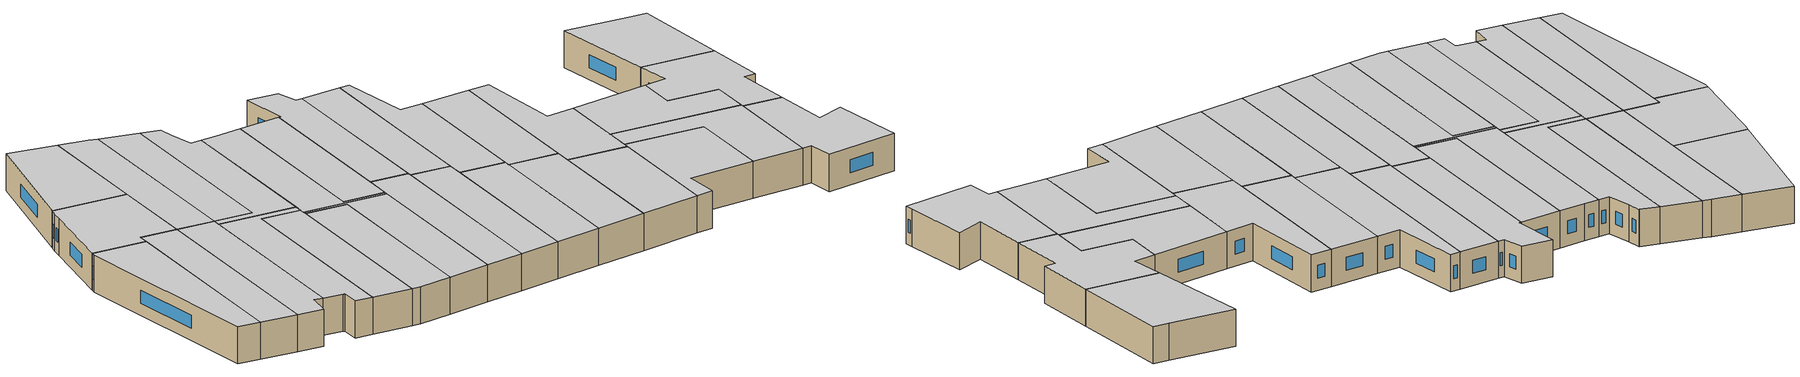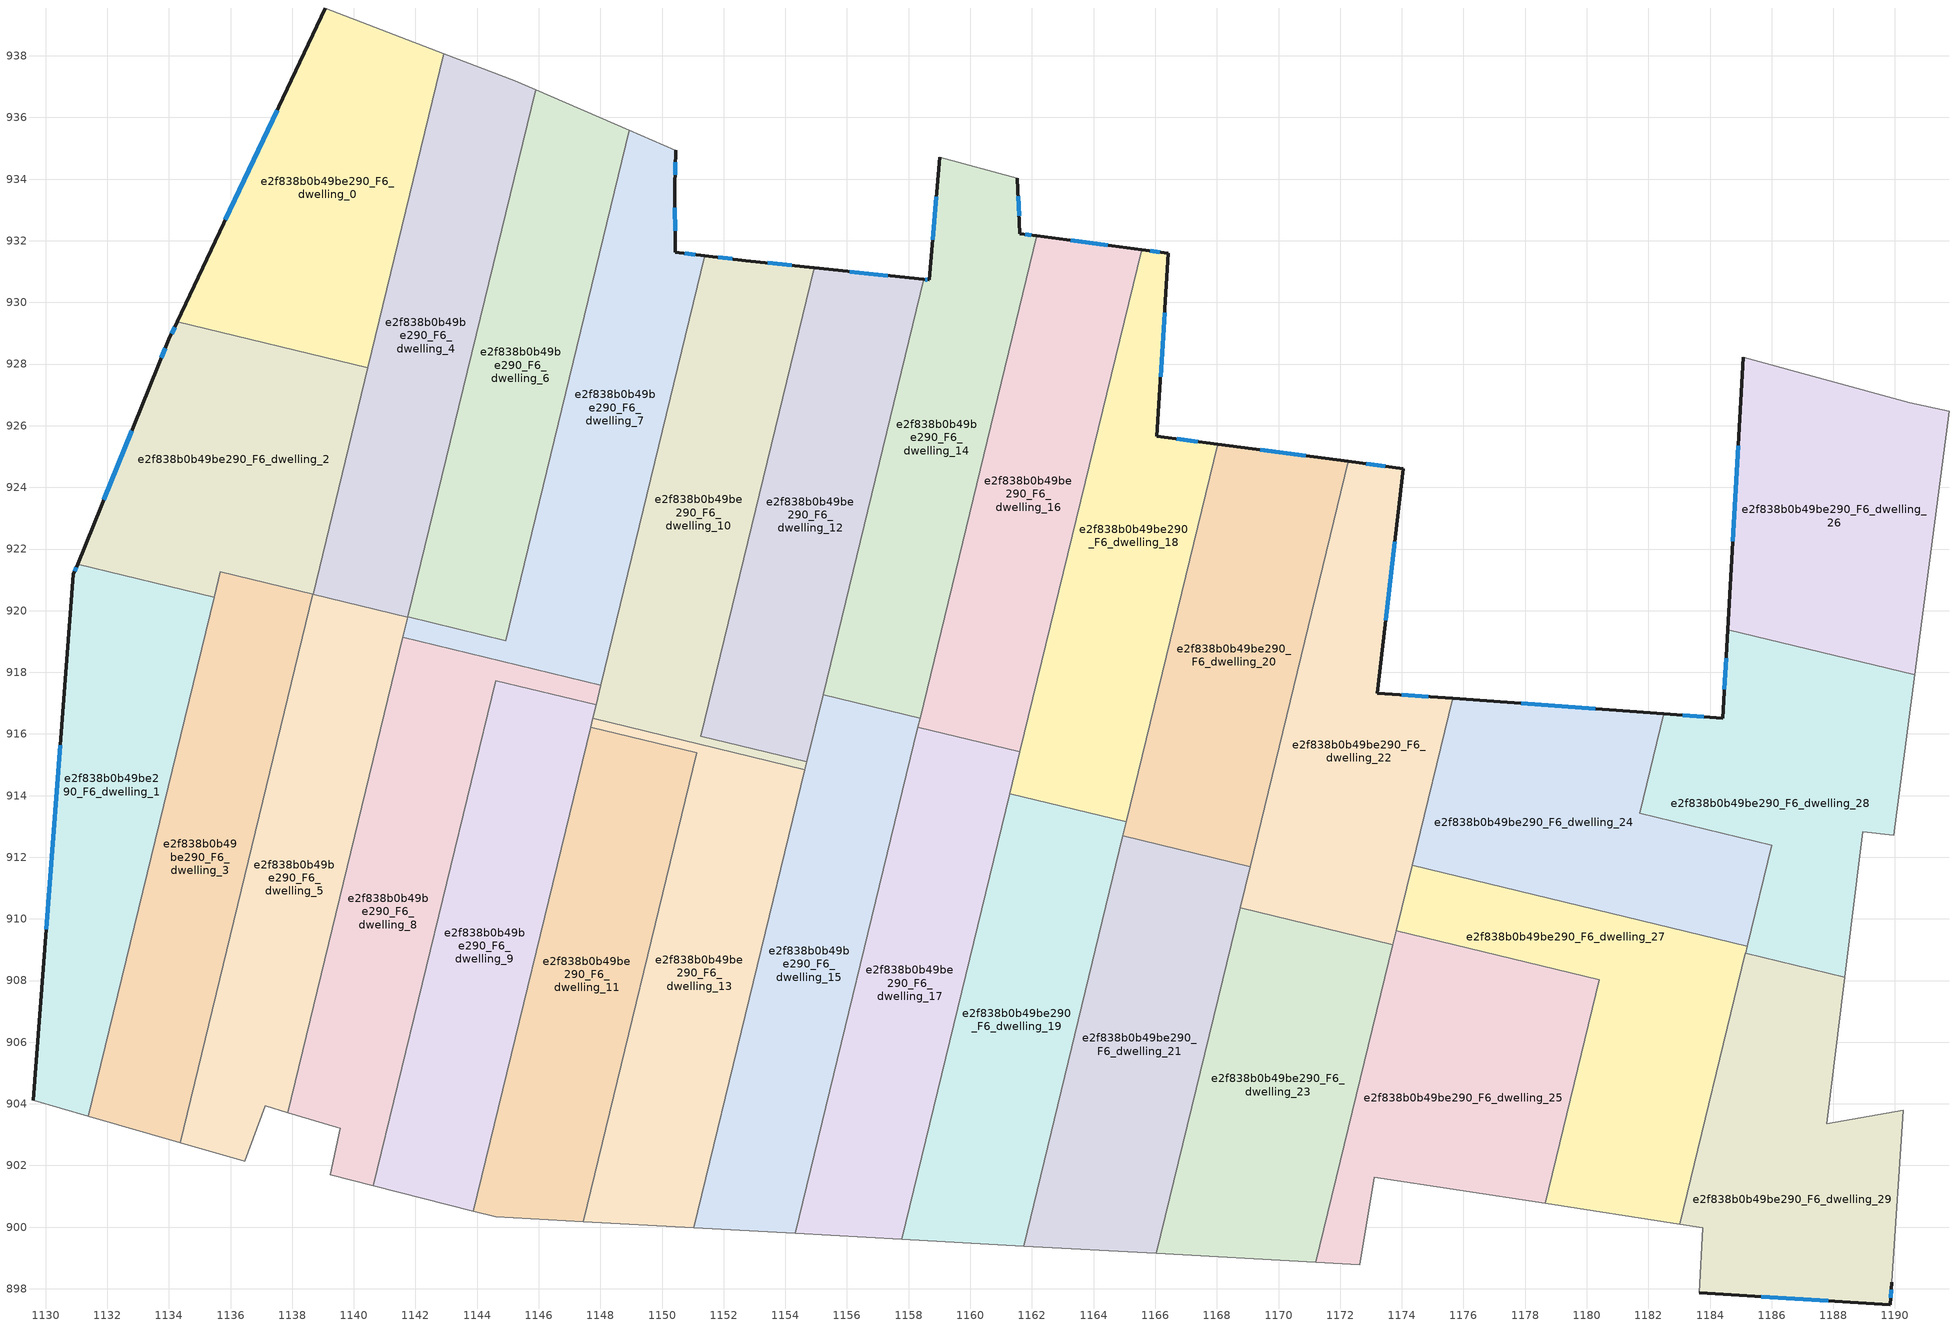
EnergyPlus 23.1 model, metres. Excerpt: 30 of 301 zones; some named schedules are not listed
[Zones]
e2f838b0b49be290_F6_dwelling_0
 floor to e2f838b0b49be290_F5_dwelling_0 (EU_floor_Construction): 1142.92,938.07 1140.46,927.88 1134.28,929.38 1139.07,939.55 z18
 wall outside (EU_wall_Construction): 1139.07,939.55 1134.28,929.38 z18:21
 wall to e2f838b0b49be290_F6_dwelling_2 (EU_wall_Construction): 1134.28,929.38 1140.46,927.88 z18:21
 wall adiabatic (EU_wall_Construction): 1142.92,938.07 1139.07,939.55 z18:21
 wall to e2f838b0b49be290_F6_dwelling_4 (EU_wall_Construction): 1140.46,927.88 1142.92,938.07 z18:21
 window (EU_Window_Construction): 1137.51,936.24 1135.84,932.69 z18.98:20.02
 ceiling to e2f838b0b49be290_F7_dwelling_0 (EU_floor_Construction): 1140.46,927.88 1142.92,938.07 1139.07,939.55 1134.28,929.38 z21
e2f838b0b49be290_F6_dwelling_1
 floor to e2f838b0b49be290_F5_dwelling_1 (EU_floor_Construction): 1135.47,920.44 1131.39,903.59 1129.59,904.11 1130.9,921.18 1131.04,921.51 z18
 wall outside (EU_wall_Construction): 1131.04,921.51 1130.9,921.18 1129.59,904.11 z18:21
 wall to e2f838b0b49be290_F6_dwelling_2 (EU_wall_Construction): 1135.47,920.44 1131.04,921.51 z18:21
 wall adiabatic (EU_wall_Construction): 1129.59,904.11 1131.39,903.59 z18:21
 wall to e2f838b0b49be290_F6_dwelling_3 (EU_wall_Construction): 1131.39,903.59 1135.47,920.44 z18:21
 window (EU_Window_Construction): 1130.48,915.63 1130.02,909.66 / 1130.99,921.4 1130.95,921.29 z18.98:20.02
 ceiling to e2f838b0b49be290_F7_dwelling_1 (EU_floor_Construction): 1131.39,903.59 1135.47,920.44 1131.04,921.51 1130.9,921.18 1129.59,904.11 z21
e2f838b0b49be290_F6_dwelling_10
 floor to e2f838b0b49be290_F5_dwelling_10 (EU_floor_Construction): 1154.93,931.12 1151.25,915.92 1154.69,915.09 1154.63,914.84 1147.75,916.51 1151.39,931.52 1152.71,931.36 z18
 wall outside (EU_wall_Construction): 1154.93,931.12 1152.71,931.36 1151.39,931.52 z18:21
 wall to e2f838b0b49be290_F6_dwelling_12 (EU_wall_Construction): 1154.69,915.09 1151.25,915.92 1154.93,931.12 z18:21
 wall to e2f838b0b49be290_F6_dwelling_13 (EU_wall_Construction): 1147.75,916.51 1154.63,914.84 z18:21
 wall to e2f838b0b49be290_F6_dwelling_7 (EU_wall_Construction): 1151.39,931.52 1148.01,917.58 z18:21
 wall to e2f838b0b49be290_F6_dwelling_15 (EU_wall_Construction): 1154.63,914.84 1154.69,915.09 z18:21
 wall to e2f838b0b49be290_F6_dwelling_8 (EU_wall_Construction): 1148.01,917.58 1147.86,916.94 z18:21
 wall to e2f838b0b49be290_F6_dwelling_9 (EU_wall_Construction): 1147.86,916.94 1147.75,916.51 z18:21
 window (EU_Window_Construction): 1154.21,931.2 1153.43,931.28 / 1152.28,931.41 1151.82,931.46 z18.98:20.02
 ceiling to e2f838b0b49be290_F7_dwelling_10 (EU_floor_Construction): 1154.63,914.84 1154.69,915.09 1151.25,915.92 1154.93,931.12 1152.71,931.36 1151.39,931.52 1147.75,916.51 z21
e2f838b0b49be290_F6_dwelling_11
 floor to e2f838b0b49be290_F5_dwelling_11 (EU_floor_Construction): 1151.12,915.39 1147.44,900.18 1144.6,900.34 1143.88,900.52 1147.69,916.22 z18
 wall adiabatic (EU_wall_Construction): 1143.88,900.52 1144.6,900.34 1147.44,900.18 z18:21
 wall to e2f838b0b49be290_F6_dwelling_13 (EU_wall_Construction): 1147.44,900.18 1151.12,915.39 1147.69,916.22 z18:21
 wall to e2f838b0b49be290_F6_dwelling_9 (EU_wall_Construction): 1147.69,916.22 1143.88,900.52 z18:21
 ceiling to e2f838b0b49be290_F7_dwelling_11 (EU_floor_Construction): 1147.44,900.18 1151.12,915.39 1147.69,916.22 1143.88,900.52 1144.6,900.34 z21
e2f838b0b49be290_F6_dwelling_12
 floor to e2f838b0b49be290_F5_dwelling_12 (EU_floor_Construction): 1158.48,930.75 1154.69,915.09 1151.25,915.92 1154.93,931.12 z18
 wall outside (EU_wall_Construction): 1158.48,930.75 1154.93,931.12 z18:21
 wall to e2f838b0b49be290_F6_dwelling_14 (EU_wall_Construction): 1155.22,917.28 1158.48,930.75 z18:21
 wall to e2f838b0b49be290_F6_dwelling_15 (EU_wall_Construction): 1154.69,915.09 1155.22,917.28 z18:21
 window (EU_Window_Construction): 1157.33,930.87 1156.09,931 z18.98:20.02
 ceiling to e2f838b0b49be290_F7_dwelling_12 (EU_floor_Construction): 1154.69,915.09 1158.48,930.75 1154.93,931.12 1151.25,915.92 z21
e2f838b0b49be290_F6_dwelling_13
 floor to e2f838b0b49be290_F5_dwelling_13 (EU_floor_Construction): 1154.63,914.84 1151.03,899.98 1147.44,900.18 1151.12,915.39 1147.69,916.22 1147.75,916.51 z18
 wall adiabatic (EU_wall_Construction): 1147.44,900.18 1151.03,899.98 z18:21
 wall to e2f838b0b49be290_F6_dwelling_15 (EU_wall_Construction): 1151.03,899.98 1154.63,914.84 z18:21
 wall to e2f838b0b49be290_F6_dwelling_9 (EU_wall_Construction): 1147.75,916.51 1147.69,916.22 z18:21
 ceiling to e2f838b0b49be290_F7_dwelling_13 (EU_floor_Construction): 1151.03,899.98 1154.63,914.84 1147.75,916.51 1147.69,916.22 1151.12,915.39 1147.44,900.18 z21
e2f838b0b49be290_F6_dwelling_14
 floor to e2f838b0b49be290_F5_dwelling_14 (EU_floor_Construction): 1161.52,934.03 1161.61,932.23 1162.16,932.16 1158.37,916.51 1155.22,917.28 1158.48,930.75 1158.67,930.73 1159.01,934.72 z18
 wall outside (EU_wall_Construction): 1162.16,932.16 1161.61,932.23 1161.52,934.03 / 1159.01,934.72 1158.67,930.73 1158.48,930.75 z18:21
 wall to e2f838b0b49be290_F6_dwelling_15 (EU_wall_Construction): 1155.22,917.28 1158.37,916.51 z18:21
 wall adiabatic (EU_wall_Construction): 1161.52,934.03 1159.01,934.72 z18:21
 wall to e2f838b0b49be290_F6_dwelling_16 (EU_wall_Construction): 1158.37,916.51 1162.16,932.16 z18:21
 window (EU_Window_Construction): 1161.58,932.81 1161.55,933.44 / 1161.98,932.18 1161.79,932.2 / 1158.61,930.73 1158.55,930.74 / 1158.9,933.42 1158.78,932.03 z18.98:20.02
 ceiling to e2f838b0b49be290_F7_dwelling_14 (EU_floor_Construction): 1158.37,916.51 1162.16,932.16 1161.61,932.23 1161.52,934.03 1159.01,934.72 1158.67,930.73 1158.48,930.75 1155.22,917.28 z21
e2f838b0b49be290_F6_dwelling_15
 floor to e2f838b0b49be290_F5_dwelling_15 (EU_floor_Construction): 1158.37,916.51 1154.32,899.8 1151.03,899.98 1155.22,917.28 z18
 wall adiabatic (EU_wall_Construction): 1151.03,899.98 1154.32,899.8 z18:21
 wall to e2f838b0b49be290_F6_dwelling_17 (EU_wall_Construction): 1154.32,899.8 1158.3,916.22 z18:21
 wall to e2f838b0b49be290_F6_dwelling_16 (EU_wall_Construction): 1158.3,916.22 1158.37,916.52 z18:21
 ceiling to e2f838b0b49be290_F7_dwelling_15 (EU_floor_Construction): 1154.32,899.8 1158.37,916.51 1155.22,917.28 1151.03,899.98 z21
e2f838b0b49be290_F6_dwelling_16
 floor to e2f838b0b49be290_F5_dwelling_16 (EU_floor_Construction): 1165.56,931.71 1161.61,915.42 1158.3,916.22 1162.16,932.16 z18
 wall outside (EU_wall_Construction): 1165.56,931.71 1162.16,932.16 z18:21
 wall to e2f838b0b49be290_F6_dwelling_17 (EU_wall_Construction): 1158.3,916.22 1161.61,915.42 z18:21
 wall to e2f838b0b49be290_F6_dwelling_18 (EU_wall_Construction): 1161.61,915.42 1165.56,931.71 z18:21
 window (EU_Window_Construction): 1164.45,931.86 1163.27,932.01 z18.98:20.02
 ceiling to e2f838b0b49be290_F7_dwelling_16 (EU_floor_Construction): 1161.61,915.42 1165.56,931.71 1162.16,932.16 1158.3,916.22 z21
e2f838b0b49be290_F6_dwelling_17
 floor to e2f838b0b49be290_F5_dwelling_17 (EU_floor_Construction): 1161.61,915.42 1157.78,899.61 1154.32,899.8 1158.3,916.22 z18
 wall adiabatic (EU_wall_Construction): 1154.32,899.8 1157.78,899.61 z18:21
 wall to e2f838b0b49be290_F6_dwelling_19 (EU_wall_Construction): 1157.78,899.61 1161.28,914.07 z18:21
 wall to e2f838b0b49be290_F6_dwelling_18 (EU_wall_Construction): 1161.28,914.07 1161.61,915.42 z18:21
 ceiling to e2f838b0b49be290_F7_dwelling_17 (EU_floor_Construction): 1157.78,899.61 1161.61,915.42 1158.3,916.22 1154.32,899.8 z21
e2f838b0b49be290_F6_dwelling_18
 floor to e2f838b0b49be290_F5_dwelling_18 (EU_floor_Construction): 1166.42,931.6 1166.05,925.66 1168.03,925.4 1165.06,913.15 1161.28,914.07 1165.56,931.71 z18
 wall outside (EU_wall_Construction): 1168.03,925.4 1166.05,925.66 1166.42,931.6 1165.56,931.71 z18:21
 wall to e2f838b0b49be290_F6_dwelling_19 (EU_wall_Construction): 1161.28,914.07 1165.06,913.15 z18:21
 wall to e2f838b0b49be290_F6_dwelling_20 (EU_wall_Construction): 1165.06,913.15 1168.03,925.4 z18:21
 window (EU_Window_Construction): 1166.14,931.63 1165.84,931.67 / 1166.17,927.59 1166.3,929.67 / 1167.39,925.48 1166.69,925.57 z18.98:20.02
 ceiling to e2f838b0b49be290_F7_dwelling_18 (EU_floor_Construction): 1165.06,913.15 1168.03,925.4 1166.05,925.66 1166.42,931.6 1165.56,931.71 1161.28,914.07 z21
e2f838b0b49be290_F6_dwelling_19
 floor to e2f838b0b49be290_F5_dwelling_19 (EU_floor_Construction): 1165.06,913.15 1161.73,899.38 1157.78,899.61 1161.28,914.07 z18
 wall adiabatic (EU_wall_Construction): 1157.78,899.61 1161.73,899.38 z18:21
 wall to e2f838b0b49be290_F6_dwelling_21 (EU_wall_Construction): 1161.73,899.38 1164.95,912.69 z18:21
 wall to e2f838b0b49be290_F6_dwelling_20 (EU_wall_Construction): 1164.95,912.69 1165.06,913.15 z18:21
 ceiling to e2f838b0b49be290_F7_dwelling_19 (EU_floor_Construction): 1161.73,899.38 1165.06,913.15 1161.28,914.07 1157.78,899.61 z21
e2f838b0b49be290_F6_dwelling_2
 floor to e2f838b0b49be290_F5_dwelling_2 (EU_floor_Construction): 1140.46,927.88 1138.68,920.53 1135.67,921.26 1135.47,920.44 1131.04,921.51 1133.64,927.92 1134,928.8 1134.28,929.38 z18
 wall outside (EU_wall_Construction): 1134.28,929.38 1134,928.8 1133.64,927.92 1131.04,921.51 z18:21
 wall to e2f838b0b49be290_F6_dwelling_3 (EU_wall_Construction): 1135.47,920.44 1135.67,921.26 1138.68,920.53 z18:21
 wall to e2f838b0b49be290_F6_dwelling_4 (EU_wall_Construction): 1138.68,920.53 1140.46,927.88 z18:21
 window (EU_Window_Construction): 1132.79,925.83 1131.88,923.59 / 1133.88,928.51 1133.76,928.2 / 1134.19,929.19 1134.09,928.99 z18.98:20.02
 ceiling to e2f838b0b49be290_F7_dwelling_2 (EU_floor_Construction): 1138.68,920.53 1140.46,927.88 1134.28,929.38 1134,928.8 1133.64,927.92 1131.04,921.51 1135.47,920.44 1135.67,921.26 z21
e2f838b0b49be290_F6_dwelling_20
 floor to e2f838b0b49be290_F5_dwelling_20 (EU_floor_Construction): 1172.26,924.84 1169.07,911.69 1164.95,912.69 1168.03,925.4 z18
 wall outside (EU_wall_Construction): 1172.26,924.84 1168.03,925.4 z18:21
 wall to e2f838b0b49be290_F6_dwelling_21 (EU_wall_Construction): 1164.95,912.69 1169.07,911.69 z18:21
 wall to e2f838b0b49be290_F6_dwelling_22 (EU_wall_Construction): 1169.07,911.69 1172.26,924.84 z18:21
 window (EU_Window_Construction): 1170.88,925.02 1169.4,925.22 z18.98:20.02
 ceiling to e2f838b0b49be290_F7_dwelling_20 (EU_floor_Construction): 1169.07,911.69 1172.26,924.84 1168.03,925.4 1164.95,912.69 z21
e2f838b0b49be290_F6_dwelling_21
 floor to e2f838b0b49be290_F5_dwelling_21 (EU_floor_Construction): 1169.07,911.69 1166.04,899.15 1161.73,899.38 1164.95,912.69 z18
 wall adiabatic (EU_wall_Construction): 1161.73,899.38 1166.04,899.15 z18:21
 wall to e2f838b0b49be290_F6_dwelling_23 (EU_wall_Construction): 1166.04,899.15 1168.75,910.36 z18:21
 wall to e2f838b0b49be290_F6_dwelling_22 (EU_wall_Construction): 1168.75,910.36 1169.08,911.69 z18:21
 ceiling to e2f838b0b49be290_F7_dwelling_21 (EU_floor_Construction): 1166.04,899.15 1169.07,911.69 1164.95,912.69 1161.73,899.38 z21
e2f838b0b49be290_F6_dwelling_22
 floor to e2f838b0b49be290_F5_dwelling_22 (EU_floor_Construction): 1174.04,924.61 1173.2,917.33 1175.65,917.15 1173.71,909.16 1168.75,910.36 1172.26,924.84 z18
 wall outside (EU_wall_Construction): 1175.65,917.15 1173.2,917.33 1174.04,924.61 1172.26,924.84 z18:21
 wall to e2f838b0b49be290_F6_dwelling_23 (EU_wall_Construction): 1168.75,910.36 1173.71,909.16 z18:21
 wall to e2f838b0b49be290_F6_dwelling_24 (EU_wall_Construction): 1174.34,911.74 1175.65,917.15 z18:21
 wall to e2f838b0b49be290_F6_dwelling_27 (EU_wall_Construction): 1173.82,909.62 1174.33,911.74 z18:21
 wall to e2f838b0b49be290_F6_dwelling_25 (EU_wall_Construction): 1173.71,909.16 1173.82,909.62 z18:21
 window (EU_Window_Construction): 1173.46,924.68 1172.84,924.76 / 1173.47,919.7 1173.77,922.24 / 1174.85,917.21 1174,917.27 z18.98:20.02
 ceiling to e2f838b0b49be290_F7_dwelling_22 (EU_floor_Construction): 1173.71,909.16 1175.65,917.15 1173.2,917.33 1174.04,924.61 1172.26,924.84 1168.75,910.36 z21
e2f838b0b49be290_F6_dwelling_23
 floor to e2f838b0b49be290_F5_dwelling_23 (EU_floor_Construction): 1173.71,909.16 1171.21,898.86 1166.04,899.15 1168.75,910.36 z18
 wall adiabatic (EU_wall_Construction): 1166.04,899.15 1171.21,898.86 z18:21
 wall to e2f838b0b49be290_F6_dwelling_25 (EU_wall_Construction): 1171.21,898.86 1173.71,909.16 z18:21
 ceiling to e2f838b0b49be290_F7_dwelling_23 (EU_floor_Construction): 1171.21,898.86 1173.71,909.16 1168.75,910.36 1166.04,899.15 z21
e2f838b0b49be290_F6_dwelling_24
 floor to e2f838b0b49be290_F5_dwelling_24 (EU_floor_Construction): 1182.5,916.66 1181.72,913.43 1186,912.39 1185.2,909.11 1174.33,911.74 1175.65,917.15 z18
 wall outside (EU_wall_Construction): 1182.5,916.66 1175.65,917.15 z18:21
 wall to e2f838b0b49be290_F6_dwelling_28 (EU_wall_Construction): 1185.2,909.11 1186,912.39 1181.72,913.43 1182.5,916.66 z18:21
 wall to e2f838b0b49be290_F6_dwelling_27 (EU_wall_Construction): 1174.33,911.74 1185.2,909.11 z18:21
 window (EU_Window_Construction): 1180.27,916.82 1177.88,916.99 z18.98:20.02
 ceiling to e2f838b0b49be290_F7_dwelling_24 (EU_floor_Construction): 1185.2,909.11 1186,912.39 1181.72,913.43 1182.5,916.66 1175.65,917.15 1174.33,911.74 z21
e2f838b0b49be290_F6_dwelling_25
 floor to e2f838b0b49be290_F5_dwelling_25 (EU_floor_Construction): 1180.41,908.02 1178.65,900.77 1173.1,901.62 1172.64,898.78 1171.21,898.86 1173.82,909.62 z18
 wall to e2f838b0b49be290_F6_dwelling_27 (EU_wall_Construction): 1178.65,900.77 1180.41,908.02 1173.82,909.62 z18:21
 wall adiabatic (EU_wall_Construction): 1171.21,898.86 1172.64,898.78 1173.1,901.62 1178.65,900.77 z18:21
 ceiling to e2f838b0b49be290_F7_dwelling_25 (EU_floor_Construction): 1178.65,900.77 1180.41,908.02 1173.82,909.62 1171.21,898.86 1172.64,898.78 1173.1,901.62 z21
e2f838b0b49be290_F6_dwelling_26
 floor to e2f838b0b49be290_F5_dwelling_26 (EU_floor_Construction): 1191.75,926.47 1190.64,917.92 1184.57,919.38 1185.08,928.23 1190.48,926.75 z18
 wall outside (EU_wall_Construction): 1185.08,928.23 1184.57,919.38 z18:21
 wall adiabatic (EU_wall_Construction): 1190.64,917.92 1191.75,926.47 1190.48,926.75 1185.08,928.23 z18:21
 wall to e2f838b0b49be290_F6_dwelling_28 (EU_wall_Construction): 1184.57,919.38 1190.64,917.92 z18:21
 window (EU_Window_Construction): 1184.92,925.35 1184.74,922.26 z18.98:20.02
 ceiling to e2f838b0b49be290_F7_dwelling_26 (EU_floor_Construction): 1190.64,917.92 1191.75,926.47 1190.48,926.75 1185.08,928.23 1184.57,919.38 z21
e2f838b0b49be290_F6_dwelling_27
 floor to e2f838b0b49be290_F5_dwelling_27 (EU_floor_Construction): 1185.2,909.11 1183.02,900.09 1178.65,900.77 1180.41,908.02 1173.82,909.62 1174.33,911.74 z18
 wall adiabatic (EU_wall_Construction): 1178.65,900.77 1183.02,900.09 z18:21
 wall to e2f838b0b49be290_F6_dwelling_29 (EU_wall_Construction): 1183.02,900.09 1185.15,908.89 z18:21
 wall to e2f838b0b49be290_F6_dwelling_28 (EU_wall_Construction): 1185.15,908.89 1185.2,909.11 z18:21
 ceiling to e2f838b0b49be290_F7_dwelling_27 (EU_floor_Construction): 1183.02,900.09 1185.2,909.11 1174.33,911.74 1173.82,909.62 1180.41,908.02 1178.65,900.77 z21
e2f838b0b49be290_F6_dwelling_28
 floor to e2f838b0b49be290_F5_dwelling_28 (EU_floor_Construction): 1190.64,917.92 1189.96,912.72 1188.95,912.83 1188.37,908.11 1185.15,908.89 1186,912.39 1181.72,913.43 1182.5,916.66 1184.41,916.52 1184.57,919.38 z18
 wall outside (EU_wall_Construction): 1184.57,919.38 1184.41,916.52 1182.5,916.66 z18:21
 wall adiabatic (EU_wall_Construction): 1188.37,908.11 1188.95,912.83 1189.96,912.72 1190.64,917.92 z18:21
 wall to e2f838b0b49be290_F6_dwelling_29 (EU_wall_Construction): 1185.15,908.89 1188.37,908.11 z18:21
 window (EU_Window_Construction): 1183.79,916.56 1183.12,916.61 / 1184.52,918.45 1184.46,917.45 z18.98:20.02
 ceiling to e2f838b0b49be290_F7_dwelling_28 (EU_floor_Construction): 1188.37,908.11 1188.95,912.83 1189.96,912.72 1190.64,917.92 1184.57,919.38 1184.41,916.52 1182.5,916.66 1181.72,913.43 1186,912.39 1185.15,908.89 z21
e2f838b0b49be290_F6_dwelling_29
 floor to e2f838b0b49be290_F5_dwelling_29 (EU_floor_Construction): 1188.37,908.11 1187.79,903.35 1190.26,903.8 1189.89,898.21 1189.84,897.48 1183.65,897.87 1183.77,899.98 1183.02,900.09 1185.15,908.89 z18
 wall outside (EU_wall_Construction): 1183.65,897.87 1189.84,897.48 1189.89,898.21 z18:21
 wall adiabatic (EU_wall_Construction): 1189.89,898.21 1190.26,903.8 1187.79,903.35 1188.37,908.11 / 1183.02,900.09 1183.77,899.98 1183.65,897.87 z18:21
 window (EU_Window_Construction): 1189.86,897.72 1189.87,897.97 / 1185.66,897.74 1187.83,897.6 z18.98:20.02
 ceiling to e2f838b0b49be290_F7_dwelling_29 (EU_floor_Construction): 1189.84,897.48 1189.89,898.21 1190.26,903.8 1187.79,903.35 1188.37,908.11 1185.15,908.89 1183.02,900.09 1183.77,899.98 1183.65,897.87 z21
e2f838b0b49be290_F6_dwelling_3
 floor to e2f838b0b49be290_F5_dwelling_3 (EU_floor_Construction): 1138.68,920.53 1134.37,902.74 1131.39,903.59 1135.67,921.26 z18
 wall adiabatic (EU_wall_Construction): 1131.39,903.59 1134.37,902.74 z18:21
 wall to e2f838b0b49be290_F6_dwelling_5 (EU_wall_Construction): 1134.37,902.74 1138.67,920.53 z18:21
 ceiling to e2f838b0b49be290_F7_dwelling_3 (EU_floor_Construction): 1134.37,902.74 1138.68,920.53 1135.67,921.26 1131.39,903.59 z21
e2f838b0b49be290_F6_dwelling_4
 floor to e2f838b0b49be290_F5_dwelling_4 (EU_floor_Construction): 1145.22,937.19 1145.9,936.9 1141.75,919.78 1138.68,920.53 1142.92,938.07 z18
 wall adiabatic (EU_wall_Construction): 1145.9,936.9 1145.22,937.19 1142.92,938.07 z18:21
 wall to e2f838b0b49be290_F6_dwelling_5 (EU_wall_Construction): 1138.68,920.53 1141.75,919.78 z18:21
 wall to e2f838b0b49be290_F6_dwelling_6 (EU_wall_Construction): 1141.75,919.8 1145.9,936.9 z18:21
 wall to e2f838b0b49be290_F6_dwelling_7 (EU_wall_Construction): 1141.75,919.78 1141.75,919.8 z18:21
 ceiling to e2f838b0b49be290_F7_dwelling_4 (EU_floor_Construction): 1141.75,919.78 1145.9,936.9 1145.22,937.19 1142.92,938.07 1138.68,920.53 z21
e2f838b0b49be290_F6_dwelling_5
 floor to e2f838b0b49be290_F5_dwelling_5 (EU_floor_Construction): 1141.75,919.78 1137.86,903.72 1137.13,903.94 1136.46,902.14 1134.37,902.74 1138.68,920.53 z18
 wall adiabatic (EU_wall_Construction): 1134.37,902.74 1136.46,902.14 1137.13,903.94 1137.86,903.72 z18:21
 wall to e2f838b0b49be290_F6_dwelling_8 (EU_wall_Construction): 1137.86,903.72 1141.59,919.14 z18:21
 wall to e2f838b0b49be290_F6_dwelling_7 (EU_wall_Construction): 1141.59,919.14 1141.75,919.78 z18:21
 ceiling to e2f838b0b49be290_F7_dwelling_5 (EU_floor_Construction): 1137.86,903.72 1141.75,919.78 1138.68,920.53 1134.37,902.74 1136.46,902.14 1137.13,903.94 z21
e2f838b0b49be290_F6_dwelling_6
 floor to e2f838b0b49be290_F5_dwelling_6 (EU_floor_Construction): 1148.93,935.59 1144.92,919.03 1141.75,919.8 1145.9,936.9 z18
 wall to e2f838b0b49be290_F6_dwelling_7 (EU_wall_Construction): 1141.75,919.8 1144.92,919.03 1148.93,935.59 z18:21
 wall adiabatic (EU_wall_Construction): 1148.93,935.59 1145.9,936.9 z18:21
 ceiling to e2f838b0b49be290_F7_dwelling_6 (EU_floor_Construction): 1144.92,919.03 1148.93,935.59 1145.9,936.9 1141.75,919.8 z21
e2f838b0b49be290_F6_dwelling_7
 floor to e2f838b0b49be290_F5_dwelling_7 (EU_floor_Construction): 1150.44,934.94 1150.41,933.76 1150.43,931.63 1151.39,931.52 1148.02,917.58 1141.59,919.14 1141.75,919.8 1144.92,919.03 1148.93,935.59 1150.43,934.94 z18
 wall outside (EU_wall_Construction): 1151.39,931.52 1150.43,931.63 1150.41,933.76 1150.44,934.94 z18:21
 wall adiabatic (EU_wall_Construction): 1150.44,934.94 1150.43,934.94 1148.93,935.59 z18:21
 wall to e2f838b0b49be290_F6_dwelling_8 (EU_wall_Construction): 1141.59,919.14 1148.02,917.58 z18:21
 window (EU_Window_Construction): 1150.42,934.14 1150.43,934.55 / 1150.42,932.32 1150.42,933.07 / 1151.08,931.55 1150.74,931.59 z18.98:20.02
 ceiling to e2f838b0b49be290_F7_dwelling_7 (EU_floor_Construction): 1148.02,917.58 1151.39,931.52 1150.43,931.63 1150.41,933.76 1150.44,934.94 1150.43,934.94 1148.93,935.59 1144.92,919.03 1141.75,919.8 1141.59,919.14 z21
e2f838b0b49be290_F6_dwelling_8
 floor to e2f838b0b49be290_F5_dwelling_8 (EU_floor_Construction): 1148.02,917.58 1147.86,916.94 1144.61,917.73 1140.64,901.34 1139.23,901.7 1139.56,903.2 1139.45,903.23 1137.86,903.72 1141.59,919.14 z18
 wall adiabatic (EU_wall_Construction): 1137.86,903.72 1139.45,903.23 1139.56,903.2 1139.23,901.7 1140.64,901.34 z18:21
 wall to e2f838b0b49be290_F6_dwelling_9 (EU_wall_Construction): 1140.64,901.34 1144.61,917.73 1147.86,916.94 z18:21
 ceiling to e2f838b0b49be290_F7_dwelling_8 (EU_floor_Construction): 1140.64,901.34 1144.61,917.73 1147.86,916.94 1148.02,917.58 1141.59,919.14 1137.86,903.72 1139.45,903.23 1139.56,903.2 1139.23,901.7 z21
e2f838b0b49be290_F6_dwelling_9
 floor to e2f838b0b49be290_F5_dwelling_9 (EU_floor_Construction): 1147.86,916.94 1143.88,900.52 1140.64,901.34 1144.61,917.73 z18
 wall adiabatic (EU_wall_Construction): 1140.64,901.34 1143.88,900.52 z18:21
 ceiling to e2f838b0b49be290_F7_dwelling_9 (EU_floor_Construction): 1143.88,900.52 1147.86,916.94 1144.61,917.73 1140.64,901.34 z21
[Building]
EU S2 Campaign: North Axis=0; Terrain=City; Solar Distribution=FullExterior
[Site:Location]
Bologna: Latitude=44.5; Longitude=11.25; Time Zone=1; Elevation=37
[SizingPeriod:WeatherFileDays]
AnnualSizingPeriod: Begin Month=1; Begin Day of Month=1; End Month=12; End Day of Month=31; Day of Week for Start Day=Monday; Use Weather File Daylight Saving Period=No; Use Weather File Rain and Snow Indicators=No
[MATERIAL]
EU_InternalMass_Material: Roughness=MediumRough; Thickness=0.1; Conductivity=1; Density=1800; Specific Heat=900; Thermal Absorptance=0.9; Solar Absorptance=0.7; Visible Absorptance=0.7
[MATERIAL:NOMASS] Roughness=MediumRough; Thermal Absorptance=0.9; Solar Absorptance=0.7; Visible Absorptance=0.7
Name | Thermal Resistance
EU_wall_NoMass | 0.905828
EU_floor_NoMass | 0.67114
[WINDOWMATERIAL:SIMPLEGLAZINGSYSTEM]
EU_Window_SimpleGlazing: UFactor=4.52486; Solar Heat Gain Coefficient=0.85; Visible Transmittance=0.85
[CONSTRUCTION]
EU_wall_Construction: EU_wall_NoMass
EU_floor_Construction: EU_floor_NoMass
EU_Window_Construction: EU_Window_SimpleGlazing
EU_InternalMass_Construction: EU_InternalMass_Material
[ZONE] Type=1; Multiplier=1; Ceiling Height=autocalculate; Floor Area=autocalculate; Part of Total Floor Area=Yes
Name | Volume
e2f838b0b49be290_F6_dwelling_0; e2f838b0b49be290_F6_dwelling_2 | 169.373
e2f838b0b49be290_F6_dwelling_1 | 169.365
e2f838b0b49be290_F6_dwelling_10 | 168.926
e2f838b0b49be290_F6_dwelling_11 | 169.351
e2f838b0b49be290_F6_dwelling_12 | 168.511
e2f838b0b49be290_F6_dwelling_13 | 168.913
e2f838b0b49be290_F6_dwelling_14 | 170.202
e2f838b0b49be290_F6_dwelling_15 | 170.205
e2f838b0b49be290_F6_dwelling_16 | 169.418
e2f838b0b49be290_F6_dwelling_17 | 169.406
e2f838b0b49be290_F6_dwelling_18 | 169.361
e2f838b0b49be290_F6_dwelling_19 | 169.372
e2f838b0b49be290_F6_dwelling_20; e2f838b0b49be290_F6_dwelling_3 | 169.356
e2f838b0b49be290_F6_dwelling_21 | 169.353
e2f838b0b49be290_F6_dwelling_22 | 169.386
e2f838b0b49be290_F6_dwelling_23 | 169.389
e2f838b0b49be290_F6_dwelling_24 | 169.354
e2f838b0b49be290_F6_dwelling_25 | 169.174
e2f838b0b49be290_F6_dwelling_26 | 169.477
e2f838b0b49be290_F6_dwelling_27 | 169.378
e2f838b0b49be290_F6_dwelling_28 | 169.463
e2f838b0b49be290_F6_dwelling_29 | 169.367
e2f838b0b49be290_F6_dwelling_4 | 169.371
e2f838b0b49be290_F6_dwelling_5 | 169.342
e2f838b0b49be290_F6_dwelling_6 | 169.381
e2f838b0b49be290_F6_dwelling_7 | 169.375
e2f838b0b49be290_F6_dwelling_8 | 169.402
e2f838b0b49be290_F6_dwelling_9 | 169.412
[INTERNALMASS] Construction=EU_InternalMass_Construction
Name | Zone or ZoneList | Surface Area
e2f838b0b49be290_F6_dwelling_0_EU_InternalMass | e2f838b0b49be290_F6_dwelling_0 | 56.4556
e2f838b0b49be290_F6_dwelling_1_EU_InternalMass | e2f838b0b49be290_F6_dwelling_1 | 56.4551
e2f838b0b49be290_F6_dwelling_2_EU_InternalMass | e2f838b0b49be290_F6_dwelling_2 | 56.4577
e2f838b0b49be290_F6_dwelling_3_EU_InternalMass | e2f838b0b49be290_F6_dwelling_3 | 56.4525
e2f838b0b49be290_F6_dwelling_4_EU_InternalMass | e2f838b0b49be290_F6_dwelling_4 | 56.4571
e2f838b0b49be290_F6_dwelling_5_EU_InternalMass | e2f838b0b49be290_F6_dwelling_5 | 56.448
e2f838b0b49be290_F6_dwelling_6_EU_InternalMass | e2f838b0b49be290_F6_dwelling_6 | 56.4598
e2f838b0b49be290_F6_dwelling_7_EU_InternalMass | e2f838b0b49be290_F6_dwelling_7 | 56.4582
e2f838b0b49be290_F6_dwelling_8_EU_InternalMass | e2f838b0b49be290_F6_dwelling_8 | 56.4675
e2f838b0b49be290_F6_dwelling_9_EU_InternalMass | e2f838b0b49be290_F6_dwelling_9 | 56.4724
e2f838b0b49be290_F6_dwelling_10_EU_InternalMass | e2f838b0b49be290_F6_dwelling_10 | 56.3092
e2f838b0b49be290_F6_dwelling_11_EU_InternalMass | e2f838b0b49be290_F6_dwelling_11 | 56.4505
e2f838b0b49be290_F6_dwelling_12_EU_InternalMass | e2f838b0b49be290_F6_dwelling_12 | 56.1702
e2f838b0b49be290_F6_dwelling_13_EU_InternalMass | e2f838b0b49be290_F6_dwelling_13 | 56.304
e2f838b0b49be290_F6_dwelling_14_EU_InternalMass | e2f838b0b49be290_F6_dwelling_14 | 56.7323
e2f838b0b49be290_F6_dwelling_15_EU_InternalMass | e2f838b0b49be290_F6_dwelling_15 | 56.7351
e2f838b0b49be290_F6_dwelling_16_EU_InternalMass | e2f838b0b49be290_F6_dwelling_16 | 56.473
e2f838b0b49be290_F6_dwelling_17_EU_InternalMass | e2f838b0b49be290_F6_dwelling_17 | 56.4689
e2f838b0b49be290_F6_dwelling_18_EU_InternalMass | e2f838b0b49be290_F6_dwelling_18 | 56.4544
e2f838b0b49be290_F6_dwelling_19_EU_InternalMass | e2f838b0b49be290_F6_dwelling_19 | 56.4571
e2f838b0b49be290_F6_dwelling_20_EU_InternalMass | e2f838b0b49be290_F6_dwelling_20 | 56.4512
e2f838b0b49be290_F6_dwelling_21_EU_InternalMass | e2f838b0b49be290_F6_dwelling_21 | 56.4509
e2f838b0b49be290_F6_dwelling_22_EU_InternalMass | e2f838b0b49be290_F6_dwelling_22 | 56.4617
e2f838b0b49be290_F6_dwelling_23_EU_InternalMass | e2f838b0b49be290_F6_dwelling_23 | 56.464
e2f838b0b49be290_F6_dwelling_24_EU_InternalMass | e2f838b0b49be290_F6_dwelling_24 | 56.4503
e2f838b0b49be290_F6_dwelling_25_EU_InternalMass | e2f838b0b49be290_F6_dwelling_25 | 56.3913
e2f838b0b49be290_F6_dwelling_26_EU_InternalMass | e2f838b0b49be290_F6_dwelling_26 | 56.4942
e2f838b0b49be290_F6_dwelling_27_EU_InternalMass | e2f838b0b49be290_F6_dwelling_27 | 56.4581
e2f838b0b49be290_F6_dwelling_28_EU_InternalMass | e2f838b0b49be290_F6_dwelling_28 | 56.4877
e2f838b0b49be290_F6_dwelling_29_EU_InternalMass | e2f838b0b49be290_F6_dwelling_29 | 56.4551
[OTHEREQUIPMENT] Fuel Type=Electricity; Design Level Calculation Method=Watts/Area; Power per Zone Floor Area=1; Fraction Latent=0; Fraction Radiant=0; Fraction Lost=0; Carbon Dioxide Generation Rate=0; EndUse Subcategory=EU_Step8_InternalGains
Name | Zone or ZoneList or Space or SpaceList | Schedule
EU_Step8_InternalGain_e2f838b0b49be290_F6_dwelling_0_f000 | e2f838b0b49be290_F6_dwelling_0 | EU_Step8_GainSchedule_e2f838b0b49be290_F6_dwelling_0_f000
EU_Step8_InternalGain_e2f838b0b49be290_F6_dwelling_1_f000 | e2f838b0b49be290_F6_dwelling_1 | EU_Step8_GainSchedule_e2f838b0b49be290_F6_dwelling_1_f000
EU_Step8_InternalGain_e2f838b0b49be290_F6_dwelling_2_f000 | e2f838b0b49be290_F6_dwelling_2 | EU_Step8_GainSchedule_e2f838b0b49be290_F6_dwelling_2_f000
EU_Step8_InternalGain_e2f838b0b49be290_F6_dwelling_3_f000 | e2f838b0b49be290_F6_dwelling_3 | EU_Step8_GainSchedule_e2f838b0b49be290_F6_dwelling_3_f000
EU_Step8_InternalGain_e2f838b0b49be290_F6_dwelling_4_f000 | e2f838b0b49be290_F6_dwelling_4 | EU_Step8_GainSchedule_e2f838b0b49be290_F6_dwelling_4_f000
EU_Step8_InternalGain_e2f838b0b49be290_F6_dwelling_5_f000 | e2f838b0b49be290_F6_dwelling_5 | EU_Step8_GainSchedule_e2f838b0b49be290_F6_dwelling_5_f000
EU_Step8_InternalGain_e2f838b0b49be290_F6_dwelling_6_f000 | e2f838b0b49be290_F6_dwelling_6 | EU_Step8_GainSchedule_e2f838b0b49be290_F6_dwelling_6_f000
EU_Step8_InternalGain_e2f838b0b49be290_F6_dwelling_7_f000 | e2f838b0b49be290_F6_dwelling_7 | EU_Step8_GainSchedule_e2f838b0b49be290_F6_dwelling_7_f000
EU_Step8_InternalGain_e2f838b0b49be290_F6_dwelling_8_f000 | e2f838b0b49be290_F6_dwelling_8 | EU_Step8_GainSchedule_e2f838b0b49be290_F6_dwelling_8_f000
EU_Step8_InternalGain_e2f838b0b49be290_F6_dwelling_9_f000 | e2f838b0b49be290_F6_dwelling_9 | EU_Step8_GainSchedule_e2f838b0b49be290_F6_dwelling_9_f000
EU_Step8_InternalGain_e2f838b0b49be290_F6_dwelling_10_f000 | e2f838b0b49be290_F6_dwelling_10 | EU_Step8_GainSchedule_e2f838b0b49be290_F6_dwelling_10_f000
EU_Step8_InternalGain_e2f838b0b49be290_F6_dwelling_11_f000 | e2f838b0b49be290_F6_dwelling_11 | EU_Step8_GainSchedule_e2f838b0b49be290_F6_dwelling_11_f000
EU_Step8_InternalGain_e2f838b0b49be290_F6_dwelling_12_f000 | e2f838b0b49be290_F6_dwelling_12 | EU_Step8_GainSchedule_e2f838b0b49be290_F6_dwelling_12_f000
EU_Step8_InternalGain_e2f838b0b49be290_F6_dwelling_13_f000 | e2f838b0b49be290_F6_dwelling_13 | EU_Step8_GainSchedule_e2f838b0b49be290_F6_dwelling_13_f000
EU_Step8_InternalGain_e2f838b0b49be290_F6_dwelling_14_f000 | e2f838b0b49be290_F6_dwelling_14 | EU_Step8_GainSchedule_e2f838b0b49be290_F6_dwelling_14_f000
EU_Step8_InternalGain_e2f838b0b49be290_F6_dwelling_15_f000 | e2f838b0b49be290_F6_dwelling_15 | EU_Step8_GainSchedule_e2f838b0b49be290_F6_dwelling_15_f000
EU_Step8_InternalGain_e2f838b0b49be290_F6_dwelling_16_f000 | e2f838b0b49be290_F6_dwelling_16 | EU_Step8_GainSchedule_e2f838b0b49be290_F6_dwelling_16_f000
EU_Step8_InternalGain_e2f838b0b49be290_F6_dwelling_17_f000 | e2f838b0b49be290_F6_dwelling_17 | EU_Step8_GainSchedule_e2f838b0b49be290_F6_dwelling_17_f000
EU_Step8_InternalGain_e2f838b0b49be290_F6_dwelling_18_f000 | e2f838b0b49be290_F6_dwelling_18 | EU_Step8_GainSchedule_e2f838b0b49be290_F6_dwelling_18_f000
EU_Step8_InternalGain_e2f838b0b49be290_F6_dwelling_19_f000 | e2f838b0b49be290_F6_dwelling_19 | EU_Step8_GainSchedule_e2f838b0b49be290_F6_dwelling_19_f000
EU_Step8_InternalGain_e2f838b0b49be290_F6_dwelling_20_f000 | e2f838b0b49be290_F6_dwelling_20 | EU_Step8_GainSchedule_e2f838b0b49be290_F6_dwelling_20_f000
EU_Step8_InternalGain_e2f838b0b49be290_F6_dwelling_21_f000 | e2f838b0b49be290_F6_dwelling_21 | EU_Step8_GainSchedule_e2f838b0b49be290_F6_dwelling_21_f000
EU_Step8_InternalGain_e2f838b0b49be290_F6_dwelling_22_f000 | e2f838b0b49be290_F6_dwelling_22 | EU_Step8_GainSchedule_e2f838b0b49be290_F6_dwelling_22_f000
EU_Step8_InternalGain_e2f838b0b49be290_F6_dwelling_23_f000 | e2f838b0b49be290_F6_dwelling_23 | EU_Step8_GainSchedule_e2f838b0b49be290_F6_dwelling_23_f000
EU_Step8_InternalGain_e2f838b0b49be290_F6_dwelling_24_f000 | e2f838b0b49be290_F6_dwelling_24 | EU_Step8_GainSchedule_e2f838b0b49be290_F6_dwelling_24_f000
EU_Step8_InternalGain_e2f838b0b49be290_F6_dwelling_25_f000 | e2f838b0b49be290_F6_dwelling_25 | EU_Step8_GainSchedule_e2f838b0b49be290_F6_dwelling_25_f000
EU_Step8_InternalGain_e2f838b0b49be290_F6_dwelling_26_f000 | e2f838b0b49be290_F6_dwelling_26 | EU_Step8_GainSchedule_e2f838b0b49be290_F6_dwelling_26_f000
EU_Step8_InternalGain_e2f838b0b49be290_F6_dwelling_27_f000 | e2f838b0b49be290_F6_dwelling_27 | EU_Step8_GainSchedule_e2f838b0b49be290_F6_dwelling_27_f000
EU_Step8_InternalGain_e2f838b0b49be290_F6_dwelling_28_f000 | e2f838b0b49be290_F6_dwelling_28 | EU_Step8_GainSchedule_e2f838b0b49be290_F6_dwelling_28_f000
EU_Step8_InternalGain_e2f838b0b49be290_F6_dwelling_29_f000 | e2f838b0b49be290_F6_dwelling_29 | EU_Step8_GainSchedule_e2f838b0b49be290_F6_dwelling_29_f000
[ZONEVENTILATION:DESIGNFLOWRATE] Schedule=EU_AlwaysOn; Design Flow Rate Calculation Method=AirChanges/Hour; Air Changes per Hour=0.73129; Ventilation Type=Natural; Fan Pressure Rise=0; Fan Total Efficiency=1; Constant Term Coefficient=1; Temperature Term Coefficient=0; Velocity Term Coefficient=0; Velocity Squared Term Coefficient=0; Minimum Indoor Temperature=-100; Maximum Indoor Temperature=100; Delta Temperature=-100; Minimum Outdoor Temperature=-100; Maximum Outdoor Temperature=100; Maximum Wind Speed=40
Name | Zone or ZoneList or Space or SpaceList
EU_ConstantAir_e2f838b0b49be290_F6_dwelling_0 | e2f838b0b49be290_F6_dwelling_0
EU_ConstantAir_e2f838b0b49be290_F6_dwelling_1 | e2f838b0b49be290_F6_dwelling_1
EU_ConstantAir_e2f838b0b49be290_F6_dwelling_2 | e2f838b0b49be290_F6_dwelling_2
EU_ConstantAir_e2f838b0b49be290_F6_dwelling_3 | e2f838b0b49be290_F6_dwelling_3
EU_ConstantAir_e2f838b0b49be290_F6_dwelling_4 | e2f838b0b49be290_F6_dwelling_4
EU_ConstantAir_e2f838b0b49be290_F6_dwelling_5 | e2f838b0b49be290_F6_dwelling_5
EU_ConstantAir_e2f838b0b49be290_F6_dwelling_6 | e2f838b0b49be290_F6_dwelling_6
EU_ConstantAir_e2f838b0b49be290_F6_dwelling_7 | e2f838b0b49be290_F6_dwelling_7
EU_ConstantAir_e2f838b0b49be290_F6_dwelling_8 | e2f838b0b49be290_F6_dwelling_8
EU_ConstantAir_e2f838b0b49be290_F6_dwelling_9 | e2f838b0b49be290_F6_dwelling_9
EU_ConstantAir_e2f838b0b49be290_F6_dwelling_10 | e2f838b0b49be290_F6_dwelling_10
EU_ConstantAir_e2f838b0b49be290_F6_dwelling_11 | e2f838b0b49be290_F6_dwelling_11
EU_ConstantAir_e2f838b0b49be290_F6_dwelling_12 | e2f838b0b49be290_F6_dwelling_12
EU_ConstantAir_e2f838b0b49be290_F6_dwelling_13 | e2f838b0b49be290_F6_dwelling_13
EU_ConstantAir_e2f838b0b49be290_F6_dwelling_14 | e2f838b0b49be290_F6_dwelling_14
EU_ConstantAir_e2f838b0b49be290_F6_dwelling_15 | e2f838b0b49be290_F6_dwelling_15
EU_ConstantAir_e2f838b0b49be290_F6_dwelling_16 | e2f838b0b49be290_F6_dwelling_16
EU_ConstantAir_e2f838b0b49be290_F6_dwelling_17 | e2f838b0b49be290_F6_dwelling_17
EU_ConstantAir_e2f838b0b49be290_F6_dwelling_18 | e2f838b0b49be290_F6_dwelling_18
EU_ConstantAir_e2f838b0b49be290_F6_dwelling_19 | e2f838b0b49be290_F6_dwelling_19
EU_ConstantAir_e2f838b0b49be290_F6_dwelling_20 | e2f838b0b49be290_F6_dwelling_20
EU_ConstantAir_e2f838b0b49be290_F6_dwelling_21 | e2f838b0b49be290_F6_dwelling_21
EU_ConstantAir_e2f838b0b49be290_F6_dwelling_22 | e2f838b0b49be290_F6_dwelling_22
EU_ConstantAir_e2f838b0b49be290_F6_dwelling_23 | e2f838b0b49be290_F6_dwelling_23
EU_ConstantAir_e2f838b0b49be290_F6_dwelling_24 | e2f838b0b49be290_F6_dwelling_24
EU_ConstantAir_e2f838b0b49be290_F6_dwelling_25 | e2f838b0b49be290_F6_dwelling_25
EU_ConstantAir_e2f838b0b49be290_F6_dwelling_26 | e2f838b0b49be290_F6_dwelling_26
EU_ConstantAir_e2f838b0b49be290_F6_dwelling_27 | e2f838b0b49be290_F6_dwelling_27
EU_ConstantAir_e2f838b0b49be290_F6_dwelling_28 | e2f838b0b49be290_F6_dwelling_28
EU_ConstantAir_e2f838b0b49be290_F6_dwelling_29 | e2f838b0b49be290_F6_dwelling_29
[HVACTEMPLATE:ZONE:IDEALLOADSAIRSYSTEM] System Availability Schedule=EU_AlwaysOn; Maximum Heating Supply Air Temperature=50; Minimum Cooling Supply Air Temperature=13; Maximum Heating Supply Air Humidity Ratio=0.0156; Minimum Cooling Supply Air Humidity Ratio=0.0077; Heating Limit=NoLimit; Cooling Limit=NoLimit; Heating Availability Schedule=EU_AlwaysOn; Cooling Availability Schedule=EU_CoolingOff; Dehumidification Control Type=ConstantSensibleHeatRatio; Cooling Sensible Heat Ratio=0.7; Dehumidification Setpoint=60; Humidification Control Type=None; Humidification Setpoint=30; Outdoor Air Method=None; Outdoor Air Flow Rate per Person=0.00944; Outdoor Air Flow Rate per Zone Floor Area=0; Outdoor Air Flow Rate per Zone=0; Demand Controlled Ventilation Type=None; Outdoor Air Economizer Type=NoEconomizer; Heat Recovery Type=None; Sensible Heat Recovery Effectiveness=0.7; Latent Heat Recovery Effectiveness=0.65
Name | Template Thermostat
e2f838b0b49be290_F6_dwelling_0 | EU_HeatOnly_e2f838b0b49be290_F6_dwelling_0
e2f838b0b49be290_F6_dwelling_1 | EU_HeatOnly_e2f838b0b49be290_F6_dwelling_1
e2f838b0b49be290_F6_dwelling_2 | EU_HeatOnly_e2f838b0b49be290_F6_dwelling_2
e2f838b0b49be290_F6_dwelling_3 | EU_HeatOnly_e2f838b0b49be290_F6_dwelling_3
e2f838b0b49be290_F6_dwelling_4 | EU_HeatOnly_e2f838b0b49be290_F6_dwelling_4
e2f838b0b49be290_F6_dwelling_5 | EU_HeatOnly_e2f838b0b49be290_F6_dwelling_5
e2f838b0b49be290_F6_dwelling_6 | EU_HeatOnly_e2f838b0b49be290_F6_dwelling_6
e2f838b0b49be290_F6_dwelling_7 | EU_HeatOnly_e2f838b0b49be290_F6_dwelling_7
e2f838b0b49be290_F6_dwelling_8 | EU_HeatOnly_e2f838b0b49be290_F6_dwelling_8
e2f838b0b49be290_F6_dwelling_9 | EU_HeatOnly_e2f838b0b49be290_F6_dwelling_9
e2f838b0b49be290_F6_dwelling_10 | EU_HeatOnly_e2f838b0b49be290_F6_dwelling_10
e2f838b0b49be290_F6_dwelling_11 | EU_HeatOnly_e2f838b0b49be290_F6_dwelling_11
e2f838b0b49be290_F6_dwelling_12 | EU_HeatOnly_e2f838b0b49be290_F6_dwelling_12
e2f838b0b49be290_F6_dwelling_13 | EU_HeatOnly_e2f838b0b49be290_F6_dwelling_13
e2f838b0b49be290_F6_dwelling_14 | EU_HeatOnly_e2f838b0b49be290_F6_dwelling_14
e2f838b0b49be290_F6_dwelling_15 | EU_HeatOnly_e2f838b0b49be290_F6_dwelling_15
e2f838b0b49be290_F6_dwelling_16 | EU_HeatOnly_e2f838b0b49be290_F6_dwelling_16
e2f838b0b49be290_F6_dwelling_17 | EU_HeatOnly_e2f838b0b49be290_F6_dwelling_17
e2f838b0b49be290_F6_dwelling_18 | EU_HeatOnly_e2f838b0b49be290_F6_dwelling_18
e2f838b0b49be290_F6_dwelling_19 | EU_HeatOnly_e2f838b0b49be290_F6_dwelling_19
e2f838b0b49be290_F6_dwelling_20 | EU_HeatOnly_e2f838b0b49be290_F6_dwelling_20
e2f838b0b49be290_F6_dwelling_21 | EU_HeatOnly_e2f838b0b49be290_F6_dwelling_21
e2f838b0b49be290_F6_dwelling_22 | EU_HeatOnly_e2f838b0b49be290_F6_dwelling_22
e2f838b0b49be290_F6_dwelling_23 | EU_HeatOnly_e2f838b0b49be290_F6_dwelling_23
e2f838b0b49be290_F6_dwelling_24 | EU_HeatOnly_e2f838b0b49be290_F6_dwelling_24
e2f838b0b49be290_F6_dwelling_25 | EU_HeatOnly_e2f838b0b49be290_F6_dwelling_25
e2f838b0b49be290_F6_dwelling_26 | EU_HeatOnly_e2f838b0b49be290_F6_dwelling_26
e2f838b0b49be290_F6_dwelling_27 | EU_HeatOnly_e2f838b0b49be290_F6_dwelling_27
e2f838b0b49be290_F6_dwelling_28 | EU_HeatOnly_e2f838b0b49be290_F6_dwelling_28
e2f838b0b49be290_F6_dwelling_29 | EU_HeatOnly_e2f838b0b49be290_F6_dwelling_29
[SIZING:ZONE] Zone Cooling Design Supply Air Temperature Input Method=SupplyAirTemperature; Zone Cooling Design Supply Air Temperature=13; Zone Heating Design Supply Air Temperature Input Method=SupplyAirTemperature; Zone Heating Design Supply Air Temperature=50; Zone Cooling Design Supply Air Humidity Ratio=0.008; Zone Heating Design Supply Air Humidity Ratio=0.008; Cooling Design Air Flow Method=DesignDay; Cooling Design Air Flow Rate=0; Cooling Minimum Air Flow per Zone Floor Area=0.000762; Cooling Minimum Air Flow=0; Cooling Minimum Air Flow Fraction=0.2; Heating Design Air Flow Method=DesignDay; Heating Design Air Flow Rate=0; Heating Maximum Air Flow per Zone Floor Area=0.002032; Heating Maximum Air Flow=0.141576; Heating Maximum Air Flow Fraction=0.3; Account for Dedicated Outdoor Air System=No; Dedicated Outdoor Air System Control Strategy=NeutralSupplyAir; Dedicated Outdoor Air Low Setpoint Temperature for Design=autosize; Dedicated Outdoor Air High Setpoint Temperature for Design=autosize; Zone Load Sizing Method=Sensible Load Only No Latent Load; Zone Latent Cooling Design Supply Air Humidity Ratio Input Method=HumidityRatioDifference; Zone Cooling Design Supply Air Humidity Ratio Difference=0.005; Zone Latent Heating Design Supply Air Humidity Ratio Input Method=HumidityRatioDifference; Zone Humidification Design Supply Air Humidity Ratio Difference=0.005
e2f838b0b49be290_F6_dwelling_0; e2f838b0b49be290_F6_dwelling_1; e2f838b0b49be290_F6_dwelling_2; e2f838b0b49be290_F6_dwelling_3; e2f838b0b49be290_F6_dwelling_4; e2f838b0b49be290_F6_dwelling_5; e2f838b0b49be290_F6_dwelling_6; e2f838b0b49be290_F6_dwelling_7; e2f838b0b49be290_F6_dwelling_8; e2f838b0b49be290_F6_dwelling_9; e2f838b0b49be290_F6_dwelling_10; e2f838b0b49be290_F6_dwelling_11; e2f838b0b49be290_F6_dwelling_12; e2f838b0b49be290_F6_dwelling_13; e2f838b0b49be290_F6_dwelling_14; e2f838b0b49be290_F6_dwelling_15; e2f838b0b49be290_F6_dwelling_16; e2f838b0b49be290_F6_dwelling_17; e2f838b0b49be290_F6_dwelling_18; e2f838b0b49be290_F6_dwelling_19; e2f838b0b49be290_F6_dwelling_20; e2f838b0b49be290_F6_dwelling_21; e2f838b0b49be290_F6_dwelling_22; e2f838b0b49be290_F6_dwelling_23; e2f838b0b49be290_F6_dwelling_24; e2f838b0b49be290_F6_dwelling_25; e2f838b0b49be290_F6_dwelling_26; e2f838b0b49be290_F6_dwelling_27; e2f838b0b49be290_F6_dwelling_28; e2f838b0b49be290_F6_dwelling_29
[SCHEDULE:FILE] Column Number=1; Rows to Skip at Top=0; Number of Hours of Data=8760; Column Separator=Comma; Interpolate to Timestep=No; Minutes per Item=60; Adjust Schedule for Daylight Savings=Yes
Name | File
EU_Step8_GainSchedule_e2f838b0b49be290_F6_dwelling_0_f000 | ../../schedules/e2f838b0b49be290/e2f838b0b49be290_F6_dwelling_0_f000_gain.csv
EU_Step8_GainSchedule_e2f838b0b49be290_F6_dwelling_1_f000 | ../../schedules/e2f838b0b49be290/e2f838b0b49be290_F6_dwelling_1_f000_gain.csv
EU_Step8_GainSchedule_e2f838b0b49be290_F6_dwelling_2_f000 | ../../schedules/e2f838b0b49be290/e2f838b0b49be290_F6_dwelling_2_f000_gain.csv
EU_Step8_GainSchedule_e2f838b0b49be290_F6_dwelling_3_f000 | ../../schedules/e2f838b0b49be290/e2f838b0b49be290_F6_dwelling_3_f000_gain.csv
EU_Step8_GainSchedule_e2f838b0b49be290_F6_dwelling_4_f000 | ../../schedules/e2f838b0b49be290/e2f838b0b49be290_F6_dwelling_4_f000_gain.csv
